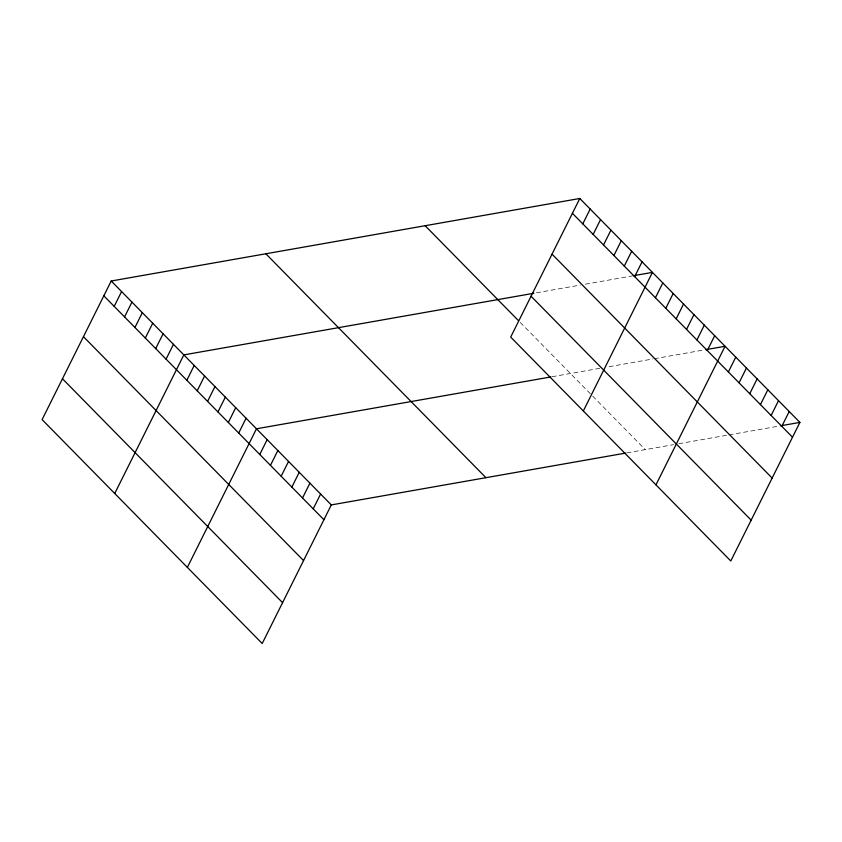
<?xml version="1.0" encoding="UTF-8"?>
<svg xmlns="http://www.w3.org/2000/svg" width="842" height="842" viewBox="0 0 842 842"><rect width="100%" height="100%" fill="white"/><g stroke="black" fill="none" stroke-linecap="round" stroke-linejoin="round"><path stroke-width="0.63" stroke-dasharray="4.21 3.16" d="M536.459 292.795L580.264 285.08M585.422 284.175L631.816 276.008M552.047 376.732L600.072 368.28M609.092 366.691L652.897 358.976M654.192 358.745L704.449 349.893M626.88 452.87L673.611 444.639M678.768 443.723L727.741 435.103M729.025 434.882L779.282 426.031M520.282 322.475L591.81 395.245M592.705 396.15L645.267 449.628"/><path stroke-width="1.26" d="M579.801 198.48L510.694 337.084L730.793 560.993L799.9 422.4L579.801 198.48L111.207 281.007L42.1 419.6L262.199 643.52L331.306 504.916L625.659 453.08M114.196 306.372L121.585 291.553M124.563 316.929L131.952 302.11M134.941 327.485L142.33 312.666M145.319 338.042L152.707 323.223M155.696 348.599L163.085 333.779M166.074 359.155L173.463 344.336M114.733 493.496L183.84 354.892L533.881 293.258M186.829 380.268L194.218 365.449M197.196 390.825L204.585 376.006M207.574 401.381L214.963 386.562M217.952 411.938L225.34 397.119M228.329 422.495L235.718 407.675M238.707 433.051L246.096 418.232M187.366 567.382L256.473 428.788L550.815 376.953M259.778 454.48L267.156 439.661M270.461 465.352L277.849 450.533M281.154 476.225L288.543 461.416M291.848 487.108L299.236 472.288M302.531 497.98L309.919 483.161M313.224 508.852L320.613 494.033M582.79 223.856L590.179 209.037M593.168 234.413L600.546 219.594M603.535 244.969L610.924 230.15M613.913 255.526L621.301 240.707M624.29 266.083L631.679 251.263M634.668 276.639L642.057 261.82M583.327 410.98L652.434 272.376L633.1 275.776M655.423 297.752L662.812 282.933M665.801 308.309L673.19 293.49M676.168 318.865L683.557 304.046M686.546 329.422L693.934 314.603M696.923 339.979L704.312 325.159M707.301 350.525L714.69 335.716M655.96 484.866L725.067 346.272L705.733 349.672M728.372 371.964L735.761 357.145M739.055 382.836L746.444 368.017M749.748 393.709L757.137 378.889M760.442 404.592L767.83 389.772M771.135 415.464L778.524 400.645M781.818 426.336L789.207 411.517M780.566 425.799L799.9 422.4M572.413 213.3L792.511 437.219M552.047 254.147L772.146 478.067M531.06 296.237L751.159 520.145M425.157 225.719L518.546 320.718M265.84 253.768L485.939 477.688M111.207 281.007L331.306 504.916M103.819 295.816L323.917 519.735M83.453 336.663L303.552 560.583M62.466 378.753L282.565 602.662"/></g></svg>
